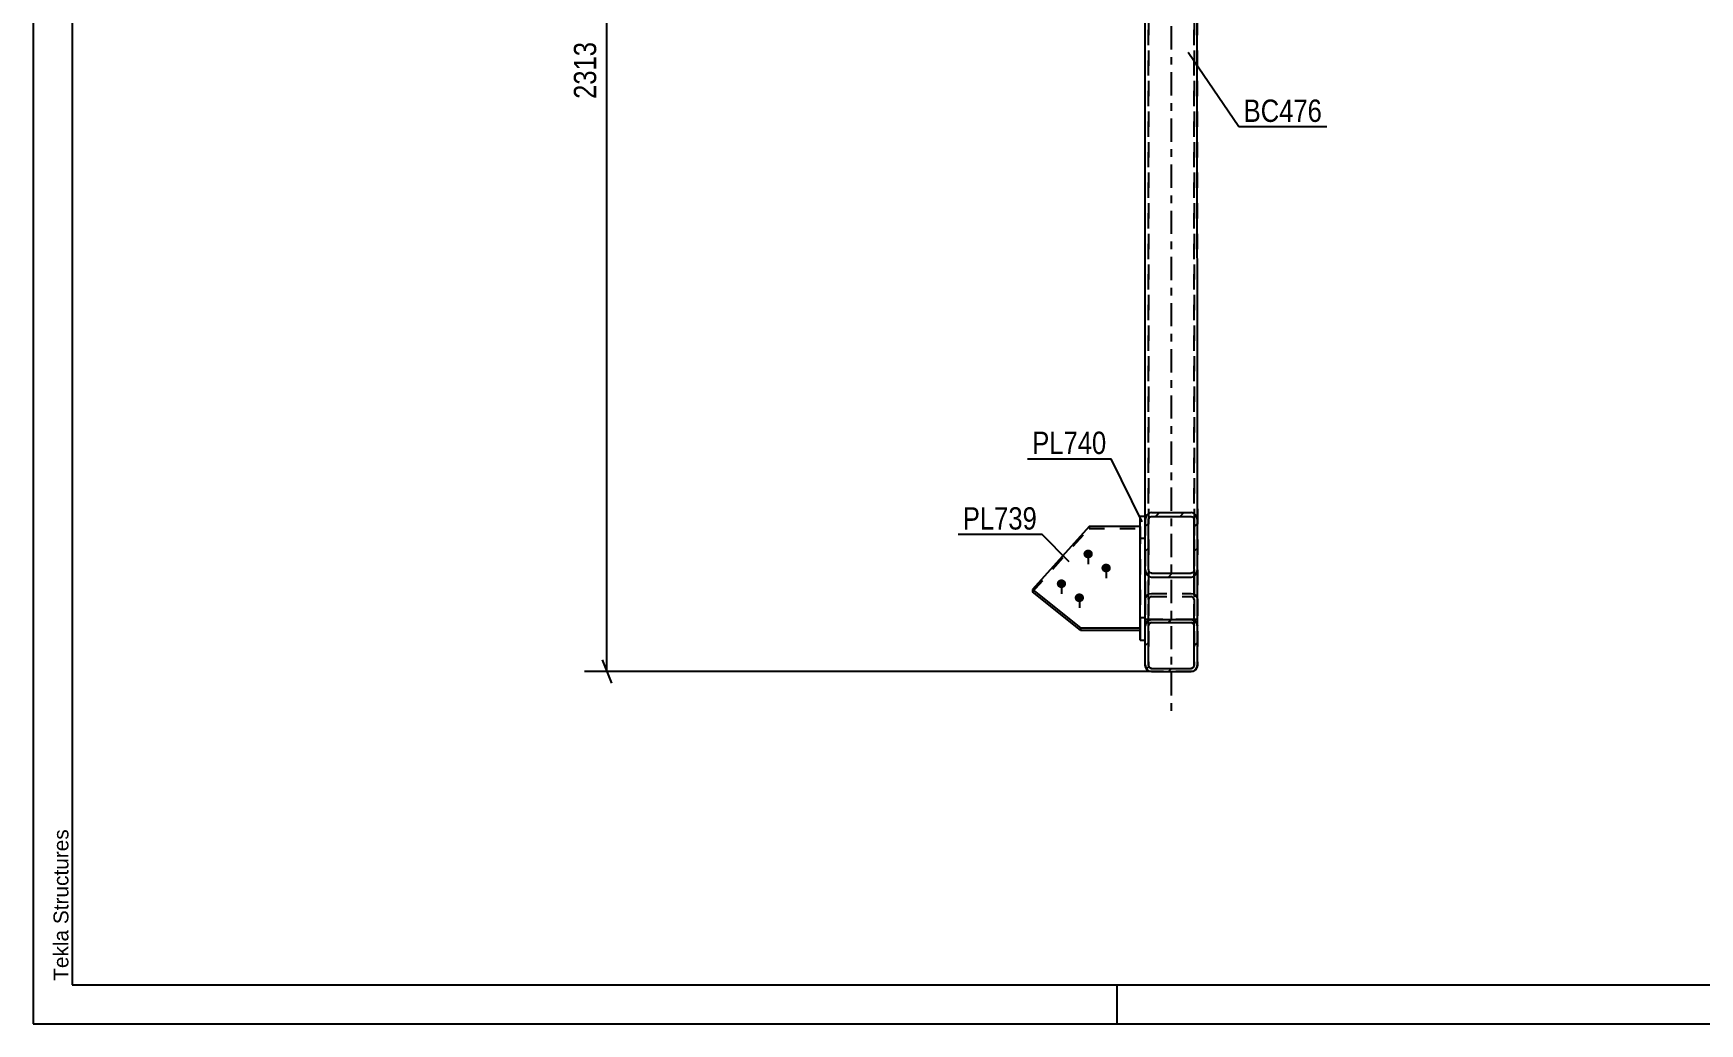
# Model space of a CAD drawing. Header units: millimetres. Extents: x 0 to 1189, y 0 to 841.
# Drawn here: x 0 to 213.7, y 0 to 127 of the extents above; entities that cross this region are included whole.
import ezdxf

# ---------------------------------------------------------------- set-up
doc = ezdxf.new("R2010")
doc.units = ezdxf.units.MM
doc.linetypes.add('DXK_LINE_DOT2', pattern=[3.9198, 1.9599, -1.9599])
doc.linetypes.add('DXK_LINE_DOT3', pattern=[5.9187, 2.979, -0.9799, 0.9799, -0.9799])
doc.styles.add('Arial', font='ARIAL.TTF', dxfattribs={"height": 0.2})
doc.styles.add('Arial Narrow', font='ARIALN.TTF', dxfattribs={"height": 0.2})

# ---------------------------------------------------------------- blocks, each defined once
blk = doc.blocks.new('Unknown-761549426-1125')
at = {"color": 5, "linetype": 'Continuous'}
for p, q in [((0, 841), (0, 0)), ((5, 836), (5, 5)), ((5, 5), (1184, 5)), ((139, 0), (139, 5)), ((0, 0), (1189, 0))]:
    blk.add_line(p, q, dxfattribs=at)
at = {"color": 174, "linetype": 'Continuous', "style": 'Arial'}
blk.add_text('Tekla Structures', height=1.9102, rotation=90, dxfattribs=at).set_placement((4.5, 5.5))
blk = doc.blocks.new('Part-761549426-3197 - 3171')
at = {"color": 7, "linetype": 'DXK_LINE_DOT3'}
blk.add_line((145.93, 181.2), (145.93, 39.16), dxfattribs=at)
at = {"color": 2, "linetype": 'Continuous'}
for p, q in [((142.6, 65.07), (142.6, 171.86)), ((149.27, 64.56), (149.26, 171.86)), ((142.6, 51.03), (142.6, 51.52)), ((149.27, 51.03), (149.27, 51.83))]:
    blk.add_line(p, q, dxfattribs=at)
at = {"color": 7, "linetype": 'DXK_LINE_DOT2'}
for p, q in [((149.26, 171.86), (142.6, 171.86)), ((142.6, 45.96), (142.6, 171.86)), ((143, 51.03), (143, 171.86)), ((143, 171.86), (143, 45.96)), ((148.87, 51.03), (148.86, 171.86)), ((148.86, 171.86), (148.87, 45.96)), ((149.26, 171.86), (149.26, 171.86)), ((149.26, 171.86), (149.27, 45.96)), ((142.6, 51.52), (142.6, 65.07)), ((149.27, 51.83), (149.27, 64.56)), ((142.66, 51.34), (142.6, 51.03)), ((142.83, 51.6), (142.66, 51.34)), ((143.09, 51.77), (142.83, 51.6)), ((143.03, 51.18), (143.12, 51.31)), ((143.4, 51.83), (143.09, 51.77)), ((143.12, 51.31), (143.25, 51.4)), ((143.25, 51.4), (143.4, 51.43)), ((143.4, 51.83), (148.47, 51.83)), ((143.4, 51.43), (148.47, 51.43)), ((148.77, 51.77), (148.47, 51.83)), ((148.47, 51.43), (148.62, 51.4)), ((148.62, 51.4), (148.75, 51.31)), ((148.75, 51.31), (148.83, 51.18)), ((149.03, 51.6), (148.77, 51.77)), ((149.2, 51.34), (149.03, 51.6)), ((149.27, 51.03), (149.2, 51.34)), ((142.6, 51.03), (142.6, 51.03)), ((142.6, 45.96), (142.6, 51.03)), ((143, 51.03), (143.03, 51.18)), ((143, 45.96), (143, 51.03)), ((148.83, 51.18), (148.87, 51.03)), ((148.87, 45.96), (148.87, 51.03)), ((149.27, 51.03), (149.27, 51.03)), ((149.27, 45.96), (149.27, 51.03)), ((142.6, 45.96), (142.66, 45.66)), ((142.66, 45.66), (142.83, 45.4)), ((142.83, 45.4), (143.09, 45.22)), ((143.03, 45.81), (143, 45.96)), ((143.12, 45.68), (143.03, 45.81)), ((143.09, 45.22), (143.4, 45.16)), ((143.25, 45.59), (143.12, 45.68)), ((143.4, 45.56), (143.25, 45.59)), ((143.4, 45.56), (148.47, 45.56)), ((143.4, 45.16), (148.47, 45.16)), ((148.62, 45.59), (148.47, 45.56)), ((148.47, 45.16), (148.77, 45.22)), ((148.75, 45.68), (148.62, 45.59)), ((148.83, 45.81), (148.75, 45.68)), ((148.77, 45.22), (149.03, 45.4)), ((148.87, 45.96), (148.83, 45.81)), ((149.03, 45.4), (149.2, 45.66)), ((149.2, 45.66), (149.27, 45.96))]:
    blk.add_line(p, q, dxfattribs=at)
blk = doc.blocks.new('Part-761549426-3293 - 3171')
at = {"color": 2, "linetype": 'Continuous'}
for p, q in [((135.41, 63.78), (128.13, 55.67)), ((141.93, 63.78), (135.41, 63.78)), ((128.13, 55.67), (134.27, 50.76)), ((128.13, 55.67), (128.13, 55.39)), ((134.27, 50.48), (128.13, 55.39)), ((134.27, 50.76), (141.93, 50.76)), ((134.27, 50.76), (134.27, 50.48)), ((134.27, 50.48), (141.93, 50.48)), ((141.93, 50.76), (141.93, 50.48))]:
    blk.add_line(p, q, dxfattribs=at)
at = {"color": 7, "linetype": 'DXK_LINE_DOT2'}
for p, q in [((128.13, 55.39), (135.41, 63.5)), ((135.41, 63.78), (135.41, 63.5)), ((135.41, 63.5), (141.93, 63.5)), ((141.93, 50.76), (141.93, 63.78)), ((141.93, 63.78), (141.93, 63.5)), ((141.93, 63.5), (141.93, 50.48))]:
    blk.add_line(p, q, dxfattribs=at)
blk = doc.blocks.new('Part-761549426-3344 - 3171')
at = {"linetype": 'Continuous'}
h = blk.add_hatch(dxfattribs=at)
h.set_pattern_fill('', scale=0.7, style=0, pattern_type=0)
h.set_pattern_definition([(45, (148.7717, 45.2245), (-1.57154, 1.57154), [])])
h.paths.add_polyline_path([(148.47, 45.16), (148.77, 45.22), (149.03, 45.4), (149.2, 45.66), (149.27, 45.96), (149.27, 51.03), (149.2, 51.34), (149.03, 51.6), (148.77, 51.77), (148.47, 51.83), (143.4, 51.83), (143.09, 51.77), (142.83, 51.6), (142.66, 51.34), (142.6, 51.03), (142.6, 45.96), (142.66, 45.66), (142.83, 45.4), (143.09, 45.22), (143.4, 45.16)])
h.paths.add_polyline_path([(143.25, 45.59), (143.12, 45.68), (143.03, 45.81), (143, 45.96), (143, 51.03), (143.03, 51.18), (143.12, 51.31), (143.25, 51.4), (143.4, 51.43), (148.47, 51.43), (148.62, 51.4), (148.75, 51.31), (148.84, 51.18), (148.87, 51.03), (148.87, 45.96), (148.84, 45.81), (148.75, 45.68), (148.62, 45.59), (148.47, 45.56), (143.4, 45.56)])
at = {"color": 7, "linetype": 'DXK_LINE_DOT2'}
for p, q in [((142.6, 51.03), (142.66, 51.34)), ((142.66, 51.34), (142.83, 51.6)), ((142.83, 51.6), (143.09, 51.77)), ((143.12, 51.31), (143.03, 51.18)), ((143.09, 51.77), (143.4, 51.83)), ((143.25, 51.4), (143.12, 51.31)), ((143.4, 51.43), (143.25, 51.4)), ((148.47, 51.83), (143.4, 51.83)), ((143.4, 51.43), (148.47, 51.43)), ((148.47, 51.83), (148.77, 51.77)), ((148.62, 51.4), (148.47, 51.43)), ((148.75, 51.31), (148.62, 51.4)), ((148.83, 51.18), (148.75, 51.31)), ((148.77, 51.77), (149.03, 51.6)), ((149.03, 51.6), (149.2, 51.34)), ((149.2, 51.34), (149.27, 51.03)), ((142.6, 45.96), (142.6, 51.03)), ((143.03, 51.18), (143, 51.03)), ((143, 45.96), (143, 51.03)), ((148.87, 51.03), (148.83, 51.18)), ((148.87, 45.96), (148.87, 51.03)), ((149.27, 45.96), (149.27, 51.03)), ((142.66, 45.66), (142.6, 45.96)), ((142.83, 45.4), (142.66, 45.66)), ((143.09, 45.22), (142.83, 45.4)), ((143, 45.96), (143.03, 45.81)), ((143.03, 45.81), (143.12, 45.68)), ((143.4, 45.16), (143.09, 45.22)), ((143.12, 45.68), (143.25, 45.59)), ((143.25, 45.59), (143.4, 45.56)), ((143.4, 45.56), (148.47, 45.56)), ((148.47, 45.16), (143.4, 45.16)), ((148.47, 45.56), (148.62, 45.59)), ((148.77, 45.22), (148.47, 45.16)), ((148.62, 45.59), (148.75, 45.68)), ((148.75, 45.68), (148.83, 45.81)), ((149.03, 45.4), (148.77, 45.22)), ((148.83, 45.81), (148.87, 45.96)), ((149.2, 45.66), (149.03, 45.4)), ((149.27, 45.96), (149.2, 45.66))]:
    blk.add_line(p, q, dxfattribs=at)
at = {"color": 2, "linetype": 'Continuous'}
for p, q in [((142.66, 51.34), (142.6, 51.03)), ((143.03, 51.18), (143.12, 51.31)), ((143.4, 51.83), (143.09, 51.77)), ((143.12, 51.31), (143.25, 51.4)), ((143.25, 51.4), (143.4, 51.43)), ((143.4, 51.83), (143.4, 51.83)), ((143.4, 51.83), (148.47, 51.83)), ((143.4, 51.43), (143.4, 51.43)), ((143.4, 51.43), (148.47, 51.43)), ((148.47, 51.83), (148.47, 51.83)), ((148.77, 51.77), (148.47, 51.83)), ((148.47, 51.43), (148.47, 51.43)), ((148.47, 51.43), (148.62, 51.4)), ((148.62, 51.4), (148.75, 51.31)), ((148.75, 51.31), (148.84, 51.18)), ((149.27, 51.03), (149.2, 51.34)), ((142.6, 51.03), (142.6, 51.03)), ((142.6, 45.96), (142.6, 51.03)), ((143, 51.03), (143.03, 51.18)), ((143, 51.03), (143, 51.03)), ((143, 45.96), (143, 51.03)), ((148.84, 51.18), (148.87, 51.03)), ((148.87, 51.03), (148.87, 51.03)), ((148.87, 45.96), (148.87, 51.03)), ((149.27, 51.03), (149.27, 51.03)), ((149.27, 45.96), (149.27, 51.03)), ((142.6, 45.96), (142.6, 45.96)), ((142.6, 45.96), (142.66, 45.66)), ((143, 45.96), (143, 45.96)), ((143.03, 45.81), (143, 45.96)), ((143.12, 45.68), (143.03, 45.81)), ((143.09, 45.22), (143.4, 45.16)), ((143.25, 45.59), (143.12, 45.68)), ((143.4, 45.56), (143.25, 45.59)), ((143.4, 45.56), (143.4, 45.56)), ((143.4, 45.56), (148.47, 45.56)), ((143.4, 45.16), (143.4, 45.16)), ((143.4, 45.16), (148.47, 45.16)), ((148.62, 45.59), (148.47, 45.56)), ((148.47, 45.56), (148.47, 45.56)), ((148.47, 45.16), (148.77, 45.22)), ((148.47, 45.16), (148.47, 45.16)), ((148.75, 45.68), (148.62, 45.59)), ((148.84, 45.81), (148.75, 45.68)), ((148.87, 45.96), (148.84, 45.81)), ((148.87, 45.96), (148.87, 45.96)), ((149.2, 45.66), (149.27, 45.96)), ((149.27, 45.96), (149.27, 45.96))]:
    blk.add_line(p, q, dxfattribs=at)
at = {"color": 7, "linetype": 'DXK_LINE_DOT3'}
blk.add_line((145.93, 48.5), (145.93, 48.5), dxfattribs=at)
at = {"color": 2, "linetype": 'Continuous'}
for centre, start, end in [((143.4, 51.03), 112.5, 157.5), ((148.47, 51.03), 22.5, 67.5), ((143.4, 45.96), 202.5, 247.5), ((148.47, 45.96), 292.5, 337.5)]:
    blk.add_arc(centre, 0.8, start, end, dxfattribs=at)
blk = doc.blocks.new('Bolt-761549426-3322 - 3171')
at = {"linetype": 'Continuous'}
for points in [[(135.27, 59.68), (135.14, 59.69), (135.02, 59.73), (134.92, 59.78), (134.82, 59.86), (134.75, 59.96), (134.7, 60.06), (134.67, 60.18), (134.67, 60.3), (134.7, 60.41), (134.75, 60.52), (134.82, 60.61), (134.92, 60.69), (135.02, 60.75), (135.14, 60.79), (135.27, 60.8), (135.39, 60.79), (135.51, 60.75), (135.62, 60.69), (135.71, 60.61), (135.79, 60.52), (135.84, 60.41), (135.86, 60.3), (135.86, 60.18), (135.84, 60.06), (135.79, 59.96), (135.71, 59.86), (135.62, 59.78), (135.51, 59.73), (135.39, 59.69)], [(137.57, 57.88), (137.44, 57.89), (137.32, 57.93), (137.21, 57.98), (137.12, 58.06), (137.05, 58.16), (137, 58.26), (136.97, 58.38), (136.97, 58.5), (137, 58.61), (137.05, 58.72), (137.12, 58.81), (137.21, 58.89), (137.32, 58.95), (137.44, 58.99), (137.57, 59), (137.69, 58.99), (137.81, 58.95), (137.92, 58.89), (138.01, 58.81), (138.09, 58.72), (138.14, 58.61), (138.16, 58.5), (138.16, 58.38), (138.14, 58.26), (138.09, 58.16), (138.01, 58.06), (137.92, 57.98), (137.81, 57.93), (137.69, 57.89)], [(131.84, 55.86), (131.72, 55.87), (131.6, 55.91), (131.49, 55.97), (131.4, 56.04), (131.32, 56.14), (131.27, 56.25), (131.25, 56.36), (131.25, 56.48), (131.27, 56.59), (131.32, 56.7), (131.4, 56.79), (131.49, 56.87), (131.6, 56.93), (131.72, 56.97), (131.84, 56.98), (131.97, 56.97), (132.09, 56.93), (132.19, 56.87), (132.29, 56.79), (132.36, 56.7), (132.41, 56.59), (132.44, 56.48), (132.44, 56.36), (132.41, 56.25), (132.36, 56.14), (132.29, 56.04), (132.19, 55.97), (132.09, 55.91), (131.97, 55.87)], [(134.14, 54.06), (134.02, 54.07), (133.9, 54.11), (133.79, 54.17), (133.7, 54.25), (133.62, 54.34), (133.57, 54.45), (133.54, 54.56), (133.54, 54.68), (133.57, 54.79), (133.62, 54.9), (133.7, 55), (133.79, 55.07), (133.9, 55.13), (134.02, 55.17), (134.14, 55.18), (134.27, 55.17), (134.39, 55.13), (134.49, 55.07), (134.59, 55), (134.66, 54.9), (134.71, 54.79), (134.74, 54.68), (134.74, 54.56), (134.71, 54.45), (134.66, 54.34), (134.59, 54.25), (134.49, 54.17), (134.39, 54.11), (134.27, 54.07)]]:
    blk.add_hatch(color=1, dxfattribs=at).paths.add_polyline_path(points)
at = {"color": 1, "linetype": 'Continuous'}
for p, q in [((135.27, 60.71), (135.27, 58.93)), ((137.57, 58.91), (137.57, 57.13)), ((131.84, 56.9), (131.84, 55.11)), ((134.14, 55.1), (134.14, 53.31))]:
    blk.add_line(p, q, dxfattribs=at)
blk = doc.blocks.new('Part-761549426-3327 - 3171')
at = {"color": 2, "linetype": 'Continuous'}
for p, q in [((141.93, 52.05), (141.93, 65.07)), ((141.93, 65.07), (142.6, 65.07)), ((142.6, 64.56), (142.6, 65.07)), ((142.6, 52.05), (141.93, 52.05)), ((141.93, 52.05), (141.93, 49.19)), ((142.6, 51.52), (142.6, 51.83)), ((141.93, 49.19), (142.6, 49.19))]:
    blk.add_line(p, q, dxfattribs=at)
at = {"color": 7, "linetype": 'DXK_LINE_DOT2'}
for p, q in [((141.93, 62.21), (141.93, 65.07)), ((142.6, 65.07), (142.6, 62.21)), ((142.6, 52.05), (142.6, 64.56)), ((141.93, 49.19), (141.93, 62.21)), ((142.6, 62.21), (141.93, 62.21)), ((142.6, 49.19), (142.6, 62.21)), ((142.6, 51.83), (142.6, 52.05)), ((142.6, 49.19), (142.6, 51.52))]:
    blk.add_line(p, q, dxfattribs=at)
blk = doc.blocks.new('Part-761549426-3345 - 3171')
at = {"linetype": 'Continuous'}
h = blk.add_hatch(dxfattribs=at)
h.set_pattern_fill('', scale=0.7, style=0, pattern_type=0)
h.set_pattern_definition([(45, (148.7717, 57.3424), (-1.57154, 1.57154), [])])
h.paths.add_polyline_path([(148.47, 57.27), (148.77, 57.34), (149.03, 57.56), (149.2, 57.88), (149.27, 58.26), (149.27, 64.56), (149.2, 64.94), (149.03, 65.26), (148.77, 65.48), (148.47, 65.55), (143.4, 65.55), (143.09, 65.48), (142.83, 65.26), (142.66, 64.94), (142.6, 64.56), (142.6, 58.26), (142.66, 57.88), (142.83, 57.56), (143.09, 57.34), (143.4, 57.27)])
h.paths.add_polyline_path([(143.25, 57.8), (143.12, 57.91), (143.03, 58.07), (143, 58.26), (143, 64.56), (143.03, 64.75), (143.12, 64.91), (143.25, 65.02), (143.4, 65.06), (148.47, 65.06), (148.62, 65.02), (148.75, 64.91), (148.84, 64.75), (148.87, 64.56), (148.87, 58.26), (148.84, 58.07), (148.75, 57.91), (148.62, 57.8), (148.47, 57.76), (143.4, 57.76)])
at = {"color": 2, "linetype": 'Continuous'}
for p, q in [((142.66, 64.94), (142.6, 64.56)), ((142.6, 58.26), (142.6, 64.56)), ((143, 64.56), (143.03, 64.75)), ((143, 58.26), (143, 64.56)), ((143.4, 65.55), (143.09, 65.48)), ((143.25, 65.02), (143.4, 65.06)), ((143.4, 65.55), (148.47, 65.55)), ((143.4, 65.06), (148.47, 65.06)), ((148.77, 65.48), (148.47, 65.55)), ((148.47, 65.06), (148.62, 65.02)), ((148.62, 65.02), (148.75, 64.91)), ((148.75, 64.91), (148.84, 64.75)), ((148.84, 64.75), (148.87, 64.56)), ((148.87, 58.26), (148.87, 64.56)), ((149.27, 64.56), (149.2, 64.94)), ((149.27, 58.26), (149.27, 64.56)), ((142.6, 51.83), (142.6, 58.26)), ((142.6, 58.26), (142.66, 57.88)), ((143.03, 58.07), (143, 58.26)), ((143.12, 57.91), (143.03, 58.07)), ((143.25, 57.8), (143.12, 57.91)), ((143.4, 57.76), (143.25, 57.8)), ((143.4, 57.76), (148.47, 57.76)), ((148.62, 57.8), (148.47, 57.76)), ((148.75, 57.91), (148.62, 57.8)), ((148.84, 58.07), (148.75, 57.91)), ((148.87, 58.26), (148.84, 58.07)), ((149.2, 57.88), (149.27, 58.26)), ((149.27, 51.83), (149.27, 58.26)), ((143.09, 57.34), (143.4, 57.27)), ((143.4, 57.27), (148.47, 57.27)), ((148.47, 57.27), (148.77, 57.34)), ((142.6, 51.83), (142.6, 51.83)), ((143.4, 51.83), (142.6, 51.83)), ((149.03, 51.83), (148.47, 51.83)), ((149.2, 51.83), (149.03, 51.83)), ((149.27, 51.83), (149.2, 51.83)), ((149.27, 51.83), (149.27, 51.83))]:
    blk.add_line(p, q, dxfattribs=at)
at = {"color": 7, "linetype": 'DXK_LINE_DOT2'}
for p, q in [((142.6, 64.56), (142.6, 54.39)), ((143, 54.39), (143, 64.56)), ((148.87, 64.56), (148.87, 54.39)), ((149.27, 54.39), (149.27, 64.56)), ((143, 58.26), (143, 51.83)), ((148.87, 51.83), (148.87, 58.26)), ((142.6, 54.39), (142.66, 54.69)), ((142.6, 54.39), (142.6, 51.83)), ((142.66, 54.69), (142.83, 54.94)), ((142.83, 54.94), (143.09, 55.11)), ((143.03, 54.54), (143, 54.39)), ((143, 51.83), (143, 54.39)), ((143.12, 54.67), (143.03, 54.54)), ((143.09, 55.11), (143.4, 55.17)), ((143.25, 54.75), (143.12, 54.67)), ((143.4, 54.78), (143.25, 54.75)), ((143.4, 55.17), (148.47, 55.17)), ((143.4, 54.78), (148.47, 54.78)), ((148.47, 55.17), (148.77, 55.11)), ((148.62, 54.75), (148.47, 54.78)), ((148.75, 54.67), (148.62, 54.75)), ((148.83, 54.54), (148.75, 54.67)), ((148.77, 55.11), (149.03, 54.94)), ((148.87, 54.39), (148.83, 54.54)), ((148.87, 54.39), (148.87, 51.83)), ((149.03, 54.94), (149.2, 54.69)), ((149.2, 54.69), (149.27, 54.39)), ((149.27, 54.39), (149.27, 51.83)), ((143, 51.83), (143, 51.83)), ((143, 51.83), (143.03, 51.83)), ((143.09, 51.83), (143.03, 51.83)), ((148.77, 51.83), (143.4, 51.83)), ((148.87, 51.83), (148.87, 51.83)), ((149.03, 51.83), (148.87, 51.83))]:
    blk.add_line(p, q, dxfattribs=at)
at = {"color": 2, "linetype": 'Continuous'}
for centre, radius, start, end in [((143.54, 64.67), 0.921, 119.1532, 163.21), ((143.46, 64.62), 0.45, 118.514, 163.4859), ((148.32, 64.67), 0.921, 16.79, 60.848), ((143.54, 58.15), 0.921, 196.79, 240.848), ((148.32, 58.15), 0.921, 299.1532, 343.21)]:
    blk.add_arc(centre, radius, start, end, dxfattribs=at)
blk = doc.blocks.new('StraightDimension-761549426-16361 - 3171')
at = {"color": 7, "linetype": 'Continuous'}
for p, q in [((125.75, 199.35), (70.68, 199.35)), ((74.13, 197.85), (72.93, 200.85)), ((73.53, 45.16), (73.53, 199.35)), ((144.93, 45.16), (70.68, 45.16)), ((72.93, 46.66), (74.13, 43.66))]:
    blk.add_line(p, q, dxfattribs=at)
at = {"color": 0}
blk.add_wipeout([(72.78, 126.51), (68.58, 126.51), (68.58, 118), (72.78, 118)], dxfattribs=at)
at = {"color": 3, "style": 'Arial Narrow'}
blk.add_text('2313', height=2.863, rotation=90.0002, dxfattribs=at).set_placement((72.18, 118.6))
blk = doc.blocks.new('Mark-761549426-19294 - 3171')
at = {"color": 0}
blk.add_wipeout([(128.71, 63.37), (128.71, 66.37), (119.2, 66.37), (119.2, 63.37)], dxfattribs=at)
blk.add_wipeout([(128.71, 63.37), (128.71, 66.37), (119.2, 66.37), (119.2, 63.37)], dxfattribs=at)
at = {"color": 30, "linetype": 'Continuous'}
for p in [(118.6, 62.77), (132.84, 59.24)]:
    blk.add_line(p, (129.31, 62.77), dxfattribs=at)
at = {"color": 3, "style": 'Arial Narrow'}
blk.add_text('PL739', height=2.863, dxfattribs=at).set_placement((119.2, 63.37))
blk = doc.blocks.new('Mark-761549426-16435 - 3171')
at = {"color": 0}
blk.add_wipeout([(165.26, 115.65), (165.26, 118.65), (155.21, 118.65), (155.21, 115.65)], dxfattribs=at)
blk.add_wipeout([(165.26, 115.65), (165.26, 118.65), (155.21, 118.65), (155.21, 115.65)], dxfattribs=at)
at = {"color": 30, "linetype": 'Continuous'}
for p, q in [((148.1, 124.59), (154.61, 115.05)), ((154.61, 115.05), (165.86, 115.05))]:
    blk.add_line(p, q, dxfattribs=at)
at = {"color": 3, "style": 'Arial Narrow'}
blk.add_text('BC476', height=2.863, dxfattribs=at).set_placement((155.21, 115.65))
blk = doc.blocks.new('Mark-761549426-19297 - 3171')
at = {"color": 0}
blk.add_wipeout([(137.61, 73.06), (137.61, 76.06), (128.1, 76.06), (128.1, 73.06)], dxfattribs=at)
blk.add_wipeout([(137.61, 73.06), (137.61, 76.06), (128.1, 76.06), (128.1, 73.06)], dxfattribs=at)
at = {"color": 30, "linetype": 'Continuous'}
for p in [(127.5, 72.46), (142.21, 64.36)]:
    blk.add_line(p, (138.21, 72.46), dxfattribs=at)
at = {"color": 3, "style": 'Arial Narrow'}
blk.add_text('PL740', height=2.863, dxfattribs=at).set_placement((128.1, 73.06))

msp = doc.modelspace()

# ---------------------------------------------------------------- block references
for name in ['Unknown-761549426-1125', 'Part-761549426-3197 - 3171', 'Part-761549426-3327 - 3171', 'Part-761549426-3345 - 3171', 'Part-761549426-3293 - 3171', 'Bolt-761549426-3322 - 3171', 'Part-761549426-3344 - 3171']:
    msp.add_blockref(name, (0, 0))

# ---------------------------------------------------------------- next in the draw order: block references
for name in ['StraightDimension-761549426-16361 - 3171', 'Mark-761549426-16435 - 3171']:
    msp.add_blockref(name, (0, 0))

# ---------------------------------------------------------------- next in the draw order: block references
msp.add_blockref('Mark-761549426-19294 - 3171', (0, 0))

# ---------------------------------------------------------------- next in the draw order: block references
msp.add_blockref('Mark-761549426-19297 - 3171', (0, 0))

doc.saveas('drawing.dxf')
